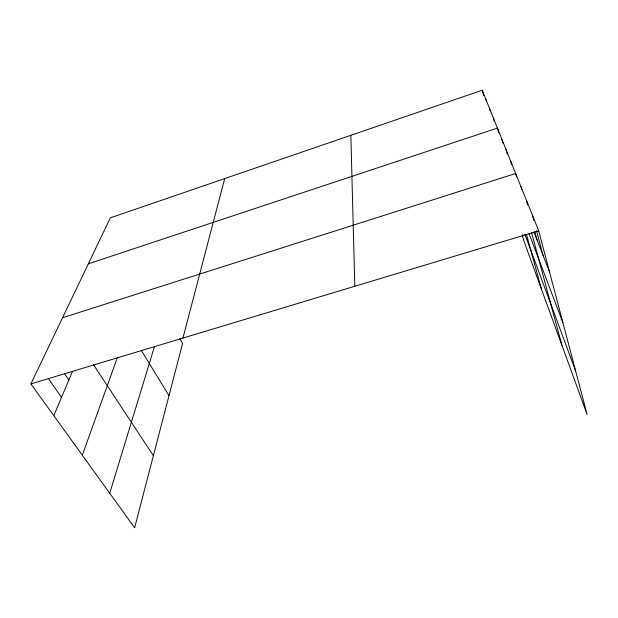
<?xml version="1.0" encoding="UTF-8"?>
<svg xmlns="http://www.w3.org/2000/svg" width="618" height="618" viewBox="0 0 618 618"><rect width="100%" height="100%" fill="white"/><g stroke="black" fill="none" stroke-linecap="round" stroke-linejoin="round"><path stroke-width="0.93" d="M182.936 338.077L224.697 178.594M109.734 493.241L154.492 346.459M82.31 455.211L117.435 357.443M53.805 415.675L72.522 371.333M179.815 338.641L182.58 343.461L134.631 527.772L30.9 383.909L110.344 217.837L482.218 90.228L538.703 230.831L587.1 414.469L523.94 241.074L522.179 234.724M88.343 263.816L497.428 128.081L498.695 132.723M62.565 317.722L515.667 173.488L516.663 177.204M30.9 383.909L538.703 230.831M48.297 378.533L61.537 397.351M64.496 373.643L68.861 380M93.472 364.674L153.38 455.698M141.252 350.306L169 395.659M533.991 232.183L549.541 271.951M529.039 233.558L562.905 322.681M524.891 234.253L575.644 370.993M485.74 98.988L486.505 101.761M482.218 90.228L483.732 95.682M493.326 117.876L494.323 121.522M489.433 108.189L490.19 110.946M501.623 138.525L502.874 143.129M526.544 234.631L541.438 289.124M510.723 161.182L511.704 164.821M506.049 149.541L507.285 154.114M531.627 232.793L561.94 345.4M526.474 200.394L527.702 204.991M534.809 231.65L537.011 239.923M520.912 186.543L521.654 189.309M532.392 215.126L533.852 220.626M536.524 230.707L543.083 255.443M350.839 135.311L354.817 286.265"/></g></svg>
